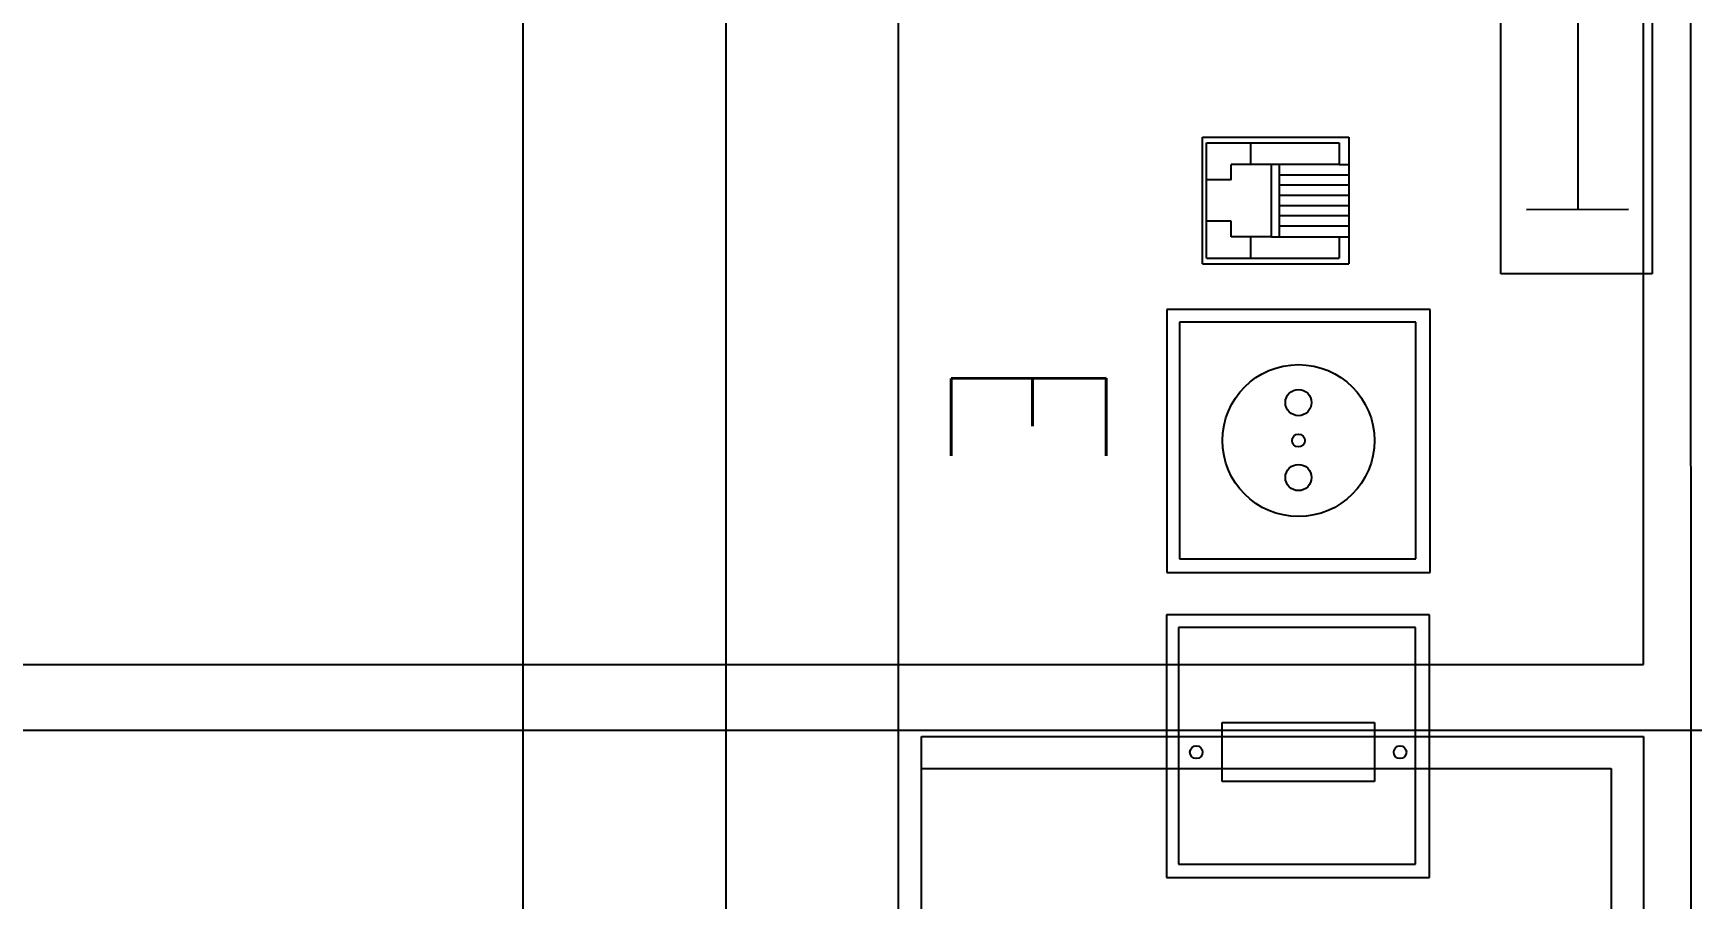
# Model space of a CAD drawing. Header units: inches. Extents: x 567429 to 582707, y 126347 to 133675.
# Drawn here: x 580410.1 to 580513.6, y 131627.8 to 131681.8 of the extents above; entities that cross this region are included whole.
import ezdxf

# ---------------------------------------------------------------- set-up
doc = ezdxf.new("R2010")
doc.units = ezdxf.units.IN
doc.header["$MEASUREMENT"] = 0
for name, color, linetype in [('BORD', 3, 'Continuous'), ('FIRE WIRE', 4, 'Continuous'), ('mobl', 11, 'Continuous'), ('NURSE CALL WIRE', 4, 'Continuous'), ('SOCKET WIRE', 4, 'Continuous'), ('wall kanaf', 4, 'Continuous')]:
    doc.layers.add(name, color=color, linetype=linetype)
doc.styles.add('ROMANS', font='romans.shx')

# ---------------------------------------------------------------- blocks, each defined once
blk = doc.blocks.new('BOARD1')
at = {"layer": 'BORD', "color": 4}
for p, q in [((-77.35, 2.64), (98.93, 2.64)), ((98.93, -51.78), (-77.35, -51.78))]:
    blk.add_line(p, q, dxfattribs=at)
at = {"layer": 'BORD'}
for p, q in [((-33.52, 0), (33.52, 0)), ((33.52, 0), (33.52, -10.39)), ((33.52, -10.39), (-33.52, -10.39)), ((35.97, -15.26), (35.97, -33.33)), ((54.03, -15.26), (35.97, -15.26)), ((54.03, -33.33), (54.03, -15.26)), ((56.95, -15.31), (56.95, -33.37)), ((75.01, -15.31), (56.95, -15.31)), ((75.01, -33.37), (75.01, -15.31)), ((36.84, -16.23), (36.84, -32.48)), ((53.1, -16.23), (36.84, -16.23)), ((53.1, -32.48), (53.1, -16.23)), ((57.82, -16.27), (57.82, -32.53)), ((74.08, -16.27), (57.82, -16.27)), ((74.08, -32.53), (74.08, -16.27)), ((24.11, -20.84), (32.82, -20.84)), ((24.11, -30.89), (24.11, -20.84)), ((24.51, -30.62), (24.51, -21.51)), ((24.51, -21.51), (25.99, -21.51)), ((25.99, -21.51), (25.99, -20.84)), ((25.99, -21.51), (25.99, -28.92)), ((30.96, -21.51), (30.96, -20.84)), ((30.96, -21.51), (32.43, -21.51)), ((30.96, -26.15), (30.96, -21.51)), ((32.43, -30.62), (32.43, -21.51)), ((32.82, -30.89), (32.82, -20.84)), ((25.99, -25.62), (30.96, -25.62)), ((30.96, -26.15), (25.99, -26.15)), ((30.96, -26.15), (30.96, -28.92)), ((25.99, -27.58), (24.51, -27.58)), ((32.43, -27.58), (30.96, -27.58)), ((27.05, -28.92), (25.99, -28.92)), ((27.05, -28.92), (27.05, -30.62)), ((30.96, -28.92), (29.89, -28.92)), ((29.89, -28.92), (29.89, -30.62)), ((32.43, -30.62), (24.51, -30.62)), ((32.82, -30.89), (24.11, -30.89)), ((36.84, -32.48), (53.1, -32.48)), ((57.82, -32.53), (74.08, -32.53)), ((35.97, -33.33), (54.03, -33.33)), ((56.95, -33.37), (75.01, -33.37))]:
    blk.add_line(p, q, dxfattribs=at)
at = {"layer": 'BORD', "color": 3}
for p, q in [((29.1, -1.62), (29.1, -8.64)), ((-30.19, -5.11), (29.1, -5.11))]:
    blk.add_line(p, q, dxfattribs=at)
at = {"layer": 'BORD', "color": 30}
for p, q in [((64.36, -29.54), (64.36, -19.07)), ((64.36, -19.07), (68.41, -19.07)), ((68.41, -19.07), (68.41, -29.54)), ((26.7, -25.62), (26.7, -20.84)), ((27.4, -25.62), (27.4, -20.84)), ((28.11, -25.62), (28.11, -20.84)), ((28.81, -25.62), (28.81, -20.84)), ((29.51, -25.62), (29.51, -20.84)), ((30.22, -25.62), (30.22, -20.84)), ((68.41, -29.54), (64.36, -29.54))]:
    blk.add_line(p, q, dxfattribs=at)
for centre, radius in [((66.39, -17.32), 0.437), ((44.97, -24.3), 5.22), ((44.97, -24.3), 0.442), ((66.39, -31.32), 0.437)]:
    blk.add_circle(centre, radius, dxfattribs=at)
at = {"layer": 'BORD', "color": 2}
for centre in [(42.36, -24.3), (47.51, -24.3)]:
    blk.add_circle(centre, 0.9, dxfattribs=at)
at = {"layer": 'BORD', "color": 2, "style": 'ROMANS', "width": 0.9}
blk.add_text('E', height=10.64, dxfattribs=at).set_placement((39.05, -48.15))

msp = doc.modelspace()

# ---------------------------------------------------------------- linework, layer by layer
at = {"layer": 'FIRE WIRE'}
msp.add_line((580343.68, 131638.27), (580850.26, 131638.27), dxfattribs=at)
at = {"layer": 'mobl', "color": 15}
for p, q in [((580510.54, 131642.38), (580510.54, 131732.38)), ((580310.54, 131642.38), (580510.54, 131642.38)), ((580465.54, 131637.88), (580510.54, 131637.88)), ((580465.54, 131592.88), (580465.54, 131637.88)), ((580510.54, 131637.88), (580510.54, 131592.88)), ((580465.54, 131635.88), (580508.54, 131635.88)), ((580508.54, 131635.88), (580508.54, 131594.88))]:
    msp.add_line(p, q, dxfattribs=at)
at = {"layer": 'NURSE CALL WIRE'}
msp.add_line((580453.32, 131762.2), (580453.32, 131622.46), dxfattribs=at)
at = {"layer": 'SOCKET WIRE'}
msp.add_line((580440.67, 131762.83), (580440.67, 131618.23), dxfattribs=at)
at = {"layer": 'wall kanaf', "color": 15, "lineweight": 20, "ltscale": 0.1}
msp.add_line((580513.49, 131400.79), (580513.49, 131797.79), dxfattribs=at)

# ---------------------------------------------------------------- block references
at = {"layer": 'BORD', "ltscale": 5, "xscale": 0.9077507259660476, "yscale": 0.9077507259660476, "zscale": 0.9077507259660476, "rotation": 270.0028855765607}
msp.add_blockref('BOARD1', (580511.09, 131697.17), dxfattribs=at)

doc.saveas('drawing.dxf')
